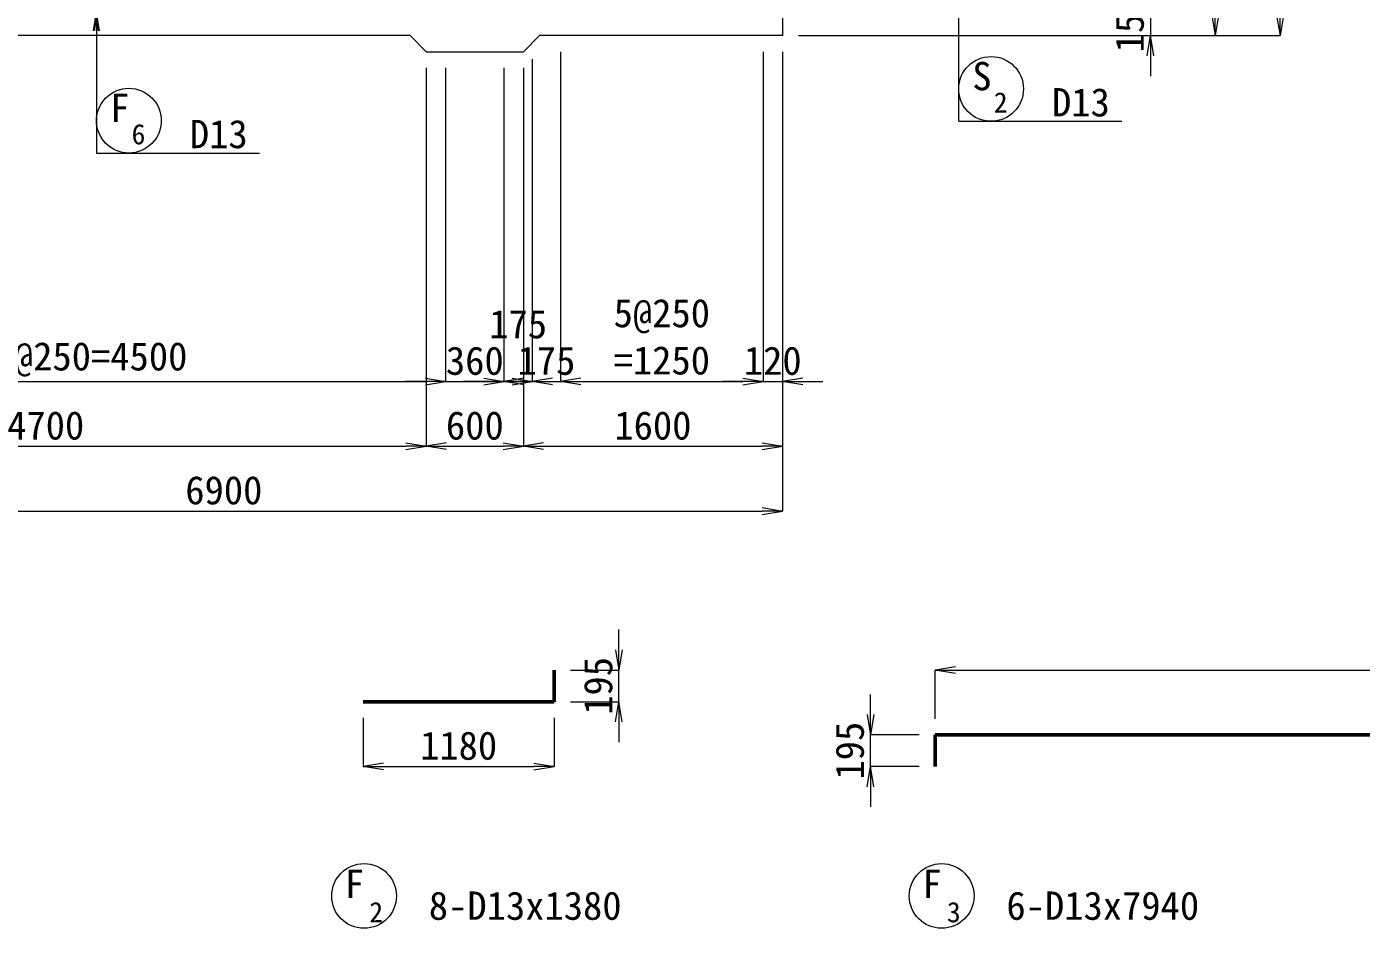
# Model space of a CAD drawing. Header units: millimetres. Extents: x 169470 to 758170, y -17820 to 11880.
# Drawn here: x 441217 to 449460, y -4589 to 981 of the extents above; entities that cross this region are included whole.
import ezdxf
from ezdxf.enums import TextEntityAlignment as Align

# ---------------------------------------------------------------- set-up
doc = ezdxf.new("R2010")
doc.units = ezdxf.units.MM
doc.header["$LTSCALE"] = 50
doc.header["$PDSIZE"] = 300
doc.layers.get('Defpoints').update_dxf_attribs({"color": 151})
for name, color, linetype, lineweight in [('D-BGD', 7, 'Continuous', 13), ('D-STR', 1, 'Continuous', 50), ('D-STR-DIM', 7, 'Continuous', 13), ('D-STR-HTXT', 7, 'Continuous', 13), ('D-STR-TXT', 7, 'Continuous', 13)]:
    doc.layers.add(name, color=color, linetype=linetype, lineweight=lineweight)
doc.styles.add('MS ゴシック', font='MS Gothic.ttf')
doc.styles.add('YOKO_GOTHIC', font='MS Gothic.ttf')
doc.dimstyles.new('DIM-50', dxfattribs={"dimscale": 50, "dimtxt": 3.5, "dimasz": 2.5, "dimexe": 0, "dimexo": 2, "dimgap": 0.8, "dimtad": 1, "dimdec": 0, "dimzin": 1, "dimdsep": 46, "dimtxsty": 'MS ゴシック', "dimblk": 'OPEN', "dimcen": 0.1, "dimclrd": 256, "dimclre": 256, "dimclrt": 256, "dimaunit": 1, "dimadec": 3, "dimazin": 0, "dimtfac": 1, "dimtdec": 0, "dimtix": 1, "dimtmove": 2, "dimatfit": 3, "dimldrblk": 'OPEN', "dimfxl": 1, "dimlwd": -1, "dimlwe": -1, "dimarcsym": 2})
doc.dimstyles.new('S50', dxfattribs={"dimscale": 50, "dimtxt": 3.5, "dimasz": 2, "dimexe": 1, "dimexo": 1, "dimgap": 1, "dimtad": 1, "dimdec": 0, "dimzin": 1, "dimdsep": 46, "dimtxsty": 'YOKO_GOTHIC', "dimblk": 'OPEN', "dimcen": 0, "dimclrd": 256, "dimclre": 256, "dimclrt": 256, "dimaunit": 1, "dimadec": 3, "dimazin": 0, "dimtfac": 1, "dimtdec": 0, "dimtix": 1, "dimtmove": 2, "dimatfit": 3, "dimldrblk": 'OPEN', "dimfxl": 1, "dimlwd": -1, "dimlwe": -1, "dimarcsym": 0})

# ---------------------------------------------------------------- blocks, each defined once
blk = doc.blocks.new('_Open')
at = {"color": 0, "linetype": 'ByBlock', "lineweight": -2}
for p, q in [((-1, 0.167), (0, 0)), ((-1, -0.167), (0, 0)), ((0, 0), (-1, 0))]:
    blk.add_line(p, q, dxfattribs=at)
blk = doc.blocks.new('*D1788')
at = {"layer": 'D-STR-DIM', "transparency": 16777216}
for p, q in [((448157.5, 1200.8), (448157.5, 1325.8)), ((445984.6, 1075.8), (448157.5, 1075.8)), ((448157.5, 1075.8), (448157.5, 925.8)), ((445984.6, 925.8), (448157.5, 925.8)), ((448157.5, 800.8), (448157.5, 675.8))]:
    blk.add_line(p, q, dxfattribs=at)
at = {"layer": 'Defpoints', "color": 0, "transparency": 16777216}
for p in [(445884.6, 1075.8), (445884.6, 925.8), (448157.5, 925.8)]:
    blk.add_point(p, dxfattribs=at)
at = {"layer": 'D-STR-DIM', "transparency": 16777216, "xscale": 125, "yscale": 125, "zscale": 125}
for p, rotation in [((448157.5, 1075.8), 270), ((448157.5, 925.8), 90)]:
    blk.add_blockref('_Open', p, dxfattribs=dict(at, rotation=rotation))
at = {"layer": 'D-STR-DIM', "transparency": 16777216, "insert": (448030, 1000.8), "char_height": 175, "attachment_point": 5, "rotation": 90, "style": 'YOKO_GOTHIC'}
blk.add_mtext('150', dxfattribs=at)
blk = doc.blocks.new('*D1790')
at = {"layer": 'D-STR-DIM', "transparency": 16777216}
for p, q in [((445984.6, 2225.8), (448557.5, 2225.8)), ((448557.5, 2100.8), (448557.5, 1050.8)), ((445984.6, 925.8), (448557.5, 925.8))]:
    blk.add_line(p, q, dxfattribs=at)
at = {"layer": 'Defpoints', "color": 0, "transparency": 16777216}
for p in [(445884.6, 2225.8), (445884.6, 925.8), (448557.5, 925.8)]:
    blk.add_point(p, dxfattribs=at)
at = {"layer": 'D-STR-DIM', "transparency": 16777216, "xscale": 125, "yscale": 125, "zscale": 125}
for p, rotation in [((448557.5, 2225.8), 90), ((448557.5, 925.8), 270)]:
    blk.add_blockref('_Open', p, dxfattribs=dict(at, rotation=rotation))
at = {"layer": 'D-STR-DIM', "transparency": 16777216, "insert": (448430, 1575.8), "char_height": 175, "attachment_point": 5, "rotation": 90, "style": 'YOKO_GOTHIC'}
blk.add_mtext('1300', dxfattribs=at)
blk = doc.blocks.new('*D219')
at = {"layer": 'D-STR-DIM', "transparency": 16777216}
for p, q in [((444384.6, 4325.8), (448957.5, 4325.8)), ((448957.5, 4200.8), (448957.5, 1050.8)), ((445984.6, 925.8), (448957.5, 925.8))]:
    blk.add_line(p, q, dxfattribs=at)
at = {"layer": 'Defpoints', "color": 0, "transparency": 16777216}
for p in [(444284.6, 4325.8), (445884.6, 925.8), (448957.5, 925.8)]:
    blk.add_point(p, dxfattribs=at)
at = {"layer": 'D-STR-DIM', "transparency": 16777216, "xscale": 125, "yscale": 125, "zscale": 125}
for p, rotation in [((448957.5, 4325.8), 90), ((448957.5, 925.8), 270)]:
    blk.add_blockref('_Open', p, dxfattribs=dict(at, rotation=rotation))
at = {"layer": 'D-STR-DIM', "transparency": 16777216, "insert": (448830, 2625.8), "char_height": 175, "attachment_point": 5, "rotation": 90, "style": 'YOKO_GOTHIC'}
blk.add_mtext('3400', dxfattribs=at)
blk = doc.blocks.new('*D231')
at = {"layer": 'D-STR-DIM', "transparency": 16777216}
for p, q in [((443584.6, 4325.8), (436895.8, 4325.8)), ((436895.8, 4200.8), (436895.8, 1050.8)), ((438884.4, 925.8), (436895.8, 925.8))]:
    blk.add_line(p, q, dxfattribs=at)
at = {"layer": 'Defpoints', "color": 0, "transparency": 16777216}
for p in [(443684.6, 4325.8), (436895.8, 925.8), (438984.4, 925.8)]:
    blk.add_point(p, dxfattribs=at)
at = {"layer": 'D-STR-DIM', "transparency": 16777216, "xscale": 125, "yscale": 125, "zscale": 125}
for p, rotation in [((436895.8, 4325.8), 90), ((436895.8, 925.8), 270)]:
    blk.add_blockref('_Open', p, dxfattribs=dict(at, rotation=rotation))
at = {"layer": 'D-STR-DIM', "transparency": 16777216, "insert": (436768.3, 2625.8), "char_height": 175, "attachment_point": 5, "rotation": 90, "style": 'YOKO_GOTHIC'}
blk.add_mtext('3400', dxfattribs=at)
blk = doc.blocks.new('*D232')
at = {"layer": 'D-STR-DIM', "transparency": 16777216}
for p, q in [((438984.4, 825.8), (438984.4, -2011.4)), ((445884.6, 825.8), (445884.6, -2011.4)), ((439109.4, -2011.4), (445759.6, -2011.4))]:
    blk.add_line(p, q, dxfattribs=at)
at = {"layer": 'Defpoints', "color": 0, "transparency": 16777216}
for p in [(438984.4, 925.8), (445884.6, 925.8), (445884.6, -2011.4)]:
    blk.add_point(p, dxfattribs=at)
at = {"layer": 'D-STR-DIM', "transparency": 16777216, "xscale": 125, "yscale": 125, "zscale": 125, "rotation": 180}
blk.add_blockref('_Open', (438984.4, -2011.4), dxfattribs=at)
at = {"layer": 'D-STR-DIM', "transparency": 16777216, "xscale": 125, "yscale": 125, "zscale": 125}
blk.add_blockref('_Open', (445884.6, -2011.4), dxfattribs=at)
at = {"layer": 'D-STR-DIM', "transparency": 16777216, "insert": (442434.5, -1883.9), "char_height": 175, "attachment_point": 5, "style": 'YOKO_GOTHIC'}
blk.add_mtext('6900', dxfattribs=at)
blk = doc.blocks.new('*D233')
at = {"layer": 'D-STR-DIM', "transparency": 16777216}
for p, q in [((438984.4, 825.8), (438984.4, -1611.4)), ((443684.6, 725.8), (443684.6, -1611.4)), ((439109.4, -1611.4), (443559.6, -1611.4))]:
    blk.add_line(p, q, dxfattribs=at)
at = {"layer": 'Defpoints', "color": 0, "transparency": 16777216}
for p in [(438984.4, 925.8), (443684.6, 825.8), (443684.6, -1611.4)]:
    blk.add_point(p, dxfattribs=at)
at = {"layer": 'D-STR-DIM', "transparency": 16777216, "xscale": 125, "yscale": 125, "zscale": 125, "rotation": 180}
blk.add_blockref('_Open', (438984.4, -1611.4), dxfattribs=at)
at = {"layer": 'D-STR-DIM', "transparency": 16777216, "xscale": 125, "yscale": 125, "zscale": 125}
blk.add_blockref('_Open', (443684.6, -1611.4), dxfattribs=at)
at = {"layer": 'D-STR-DIM', "transparency": 16777216, "insert": (441334.5, -1483.9), "char_height": 175, "attachment_point": 5, "style": 'YOKO_GOTHIC'}
blk.add_mtext('4700', dxfattribs=at)
blk = doc.blocks.new('*D234')
at = {"layer": 'D-STR-DIM', "transparency": 16777216}
for p, q in [((443684.6, 725.8), (443684.6, -1611.4)), ((444284.6, 725.8), (444284.6, -1611.4)), ((443809.6, -1611.4), (444159.6, -1611.4))]:
    blk.add_line(p, q, dxfattribs=at)
at = {"layer": 'Defpoints', "color": 0, "transparency": 16777216}
for p in [(443684.6, 825.8), (444284.6, 825.8), (444284.6, -1611.4)]:
    blk.add_point(p, dxfattribs=at)
at = {"layer": 'D-STR-DIM', "transparency": 16777216, "xscale": 125, "yscale": 125, "zscale": 125, "rotation": 180}
blk.add_blockref('_Open', (443684.6, -1611.4), dxfattribs=at)
at = {"layer": 'D-STR-DIM', "transparency": 16777216, "xscale": 125, "yscale": 125, "zscale": 125}
blk.add_blockref('_Open', (444284.6, -1611.4), dxfattribs=at)
at = {"layer": 'D-STR-DIM', "transparency": 16777216, "insert": (443984.6, -1483.9), "char_height": 175, "attachment_point": 5, "style": 'YOKO_GOTHIC'}
blk.add_mtext('600', dxfattribs=at)
blk = doc.blocks.new('*D235')
at = {"layer": 'D-STR-DIM', "transparency": 16777216}
for p, q in [((445884.6, 825.8), (445884.6, -1611.4)), ((444284.6, 725.8), (444284.6, -1611.4)), ((444409.6, -1611.4), (445759.6, -1611.4))]:
    blk.add_line(p, q, dxfattribs=at)
at = {"layer": 'Defpoints', "color": 0, "transparency": 16777216}
for p in [(445884.6, 925.8), (444284.6, 825.8), (445884.6, -1611.4)]:
    blk.add_point(p, dxfattribs=at)
at = {"layer": 'D-STR-DIM', "transparency": 16777216, "xscale": 125, "yscale": 125, "zscale": 125, "rotation": 180}
blk.add_blockref('_Open', (444284.6, -1611.4), dxfattribs=at)
at = {"layer": 'D-STR-DIM', "transparency": 16777216, "xscale": 125, "yscale": 125, "zscale": 125}
blk.add_blockref('_Open', (445884.6, -1611.4), dxfattribs=at)
at = {"layer": 'D-STR-DIM', "transparency": 16777216, "insert": (445084.6, -1483.9), "char_height": 175, "attachment_point": 5, "style": 'YOKO_GOTHIC'}
blk.add_mtext('1600', dxfattribs=at)
blk = doc.blocks.new('*D238')
at = {"layer": 'D-STR-DIM', "transparency": 16777216}
for p, q in [((439304.6, 825.8), (439304.6, -1211.4)), ((443804.6, 725.8), (443804.6, -1211.4)), ((439429.6, -1211.4), (443679.6, -1211.4))]:
    blk.add_line(p, q, dxfattribs=at)
at = {"layer": 'Defpoints', "color": 0, "transparency": 16777216}
for p in [(439304.6, 925.8), (443804.6, 825.8), (443804.6, -1211.4)]:
    blk.add_point(p, dxfattribs=at)
at = {"layer": 'D-STR-DIM', "transparency": 16777216, "xscale": 125, "yscale": 125, "zscale": 125, "rotation": 180}
blk.add_blockref('_Open', (439304.6, -1211.4), dxfattribs=at)
at = {"layer": 'D-STR-DIM', "transparency": 16777216, "xscale": 125, "yscale": 125, "zscale": 125}
blk.add_blockref('_Open', (443804.6, -1211.4), dxfattribs=at)
at = {"layer": 'D-STR-DIM', "transparency": 16777216, "insert": (441554.6, -1074.6), "char_height": 175, "attachment_point": 5, "style": 'YOKO_GOTHIC'}
blk.add_mtext('18@250=4500', dxfattribs=at)
blk = doc.blocks.new('*D239')
at = {"layer": 'D-STR-DIM', "transparency": 16777216}
for p, q in [((443804.6, 725.8), (443804.6, -1211.4)), ((444164.6, 725.8), (444164.6, -1211.4)), ((443679.6, -1211.4), (443554.6, -1211.4)), ((443804.6, -1211.4), (444164.6, -1211.4)), ((444289.6, -1211.4), (444414.6, -1211.4))]:
    blk.add_line(p, q, dxfattribs=at)
at = {"layer": 'Defpoints', "color": 0, "transparency": 16777216}
for p in [(443804.6, 825.8), (444164.6, 825.8), (444164.6, -1211.4)]:
    blk.add_point(p, dxfattribs=at)
at = {"layer": 'D-STR-DIM', "transparency": 16777216, "xscale": 125, "yscale": 125, "zscale": 125}
blk.add_blockref('_Open', (443804.6, -1211.4), dxfattribs=at)
at = {"layer": 'D-STR-DIM', "transparency": 16777216, "xscale": 125, "yscale": 125, "zscale": 125, "rotation": 180}
blk.add_blockref('_Open', (444164.6, -1211.4), dxfattribs=at)
at = {"layer": 'D-STR-DIM', "transparency": 16777216, "insert": (443984.6, -1083.9), "char_height": 175, "attachment_point": 5, "style": 'YOKO_GOTHIC'}
blk.add_mtext('360', dxfattribs=at)
blk = doc.blocks.new('*D240')
at = {"layer": 'D-STR-DIM', "transparency": 16777216}
for p, q in [((444339.6, 780.8), (444339.6, -1211.4)), ((444164.6, 725.8), (444164.6, -1211.4)), ((444039.6, -1211.4), (443914.6, -1211.4)), ((444164.6, -1211.4), (444339.6, -1211.4)), ((444464.6, -1211.4), (444589.6, -1211.4))]:
    blk.add_line(p, q, dxfattribs=at)
at = {"layer": 'Defpoints', "color": 0, "transparency": 16777216}
for p in [(444164.6, 825.8), (444339.6, 880.8), (444339.6, -1211.4)]:
    blk.add_point(p, dxfattribs=at)
at = {"layer": 'D-STR-DIM', "transparency": 16777216, "xscale": 125, "yscale": 125, "zscale": 125}
blk.add_blockref('_Open', (444164.6, -1211.4), dxfattribs=at)
at = {"layer": 'D-STR-DIM', "transparency": 16777216, "xscale": 125, "yscale": 125, "zscale": 125, "rotation": 180}
blk.add_blockref('_Open', (444339.6, -1211.4), dxfattribs=at)
at = {"layer": 'D-STR-DIM', "transparency": 16777216, "insert": (444252.1, -858.1), "char_height": 175, "attachment_point": 5, "style": 'YOKO_GOTHIC'}
blk.add_mtext('175', dxfattribs=at)
blk = doc.blocks.new('*D241')
at = {"layer": 'D-STR-DIM', "transparency": 16777216}
for p, q in [((444514.6, 825.8), (444514.6, -1211.4)), ((444339.6, 780.8), (444339.6, -1211.4)), ((444214.6, -1211.4), (444089.6, -1211.4)), ((444339.6, -1211.4), (444514.6, -1211.4)), ((444639.6, -1211.4), (444764.6, -1211.4))]:
    blk.add_line(p, q, dxfattribs=at)
at = {"layer": 'Defpoints', "color": 0, "transparency": 16777216}
for p in [(444514.6, 925.8), (444339.6, 880.8), (444514.6, -1211.4)]:
    blk.add_point(p, dxfattribs=at)
at = {"layer": 'D-STR-DIM', "transparency": 16777216, "xscale": 125, "yscale": 125, "zscale": 125}
blk.add_blockref('_Open', (444339.6, -1211.4), dxfattribs=at)
at = {"layer": 'D-STR-DIM', "transparency": 16777216, "xscale": 125, "yscale": 125, "zscale": 125, "rotation": 180}
blk.add_blockref('_Open', (444514.6, -1211.4), dxfattribs=at)
at = {"layer": 'D-STR-DIM', "transparency": 16777216, "insert": (444427.1, -1083.9), "char_height": 175, "attachment_point": 5, "style": 'YOKO_GOTHIC'}
blk.add_mtext('175', dxfattribs=at)
blk = doc.blocks.new('*D242')
at = {"layer": 'D-STR-DIM', "transparency": 16777216}
for p, q in [((444514.6, 825.8), (444514.6, -1211.4)), ((445764.6, 825.8), (445764.6, -1211.4)), ((444639.6, -1211.4), (445639.6, -1211.4))]:
    blk.add_line(p, q, dxfattribs=at)
at = {"layer": 'Defpoints', "color": 0, "transparency": 16777216}
for p in [(444514.6, 925.8), (445764.6, 925.8), (445764.6, -1211.4)]:
    blk.add_point(p, dxfattribs=at)
at = {"layer": 'D-STR-DIM', "transparency": 16777216, "xscale": 125, "yscale": 125, "zscale": 125, "rotation": 180}
blk.add_blockref('_Open', (444514.6, -1211.4), dxfattribs=at)
at = {"layer": 'D-STR-DIM', "transparency": 16777216, "xscale": 125, "yscale": 125, "zscale": 125}
blk.add_blockref('_Open', (445764.6, -1211.4), dxfattribs=at)
at = {"layer": 'D-STR-DIM', "transparency": 16777216, "insert": (445139.6, -935.9), "char_height": 175, "attachment_point": 5, "style": 'YOKO_GOTHIC'}
blk.add_mtext('5@250\\P=1250', dxfattribs=at)
blk = doc.blocks.new('*D243')
at = {"layer": 'D-STR-DIM', "transparency": 16777216}
for p, q in [((445764.6, 825.8), (445764.6, -1211.4)), ((445884.6, 825.8), (445884.6, -1211.4)), ((445639.6, -1211.4), (445514.6, -1211.4)), ((445764.6, -1211.4), (445884.6, -1211.4)), ((446009.6, -1211.4), (446134.6, -1211.4))]:
    blk.add_line(p, q, dxfattribs=at)
at = {"layer": 'Defpoints', "color": 0, "transparency": 16777216}
for p in [(445764.6, 925.8), (445884.6, 925.8), (445884.6, -1211.4)]:
    blk.add_point(p, dxfattribs=at)
at = {"layer": 'D-STR-DIM', "transparency": 16777216, "xscale": 125, "yscale": 125, "zscale": 125}
blk.add_blockref('_Open', (445764.6, -1211.4), dxfattribs=at)
at = {"layer": 'D-STR-DIM', "transparency": 16777216, "xscale": 125, "yscale": 125, "zscale": 125, "rotation": 180}
blk.add_blockref('_Open', (445884.6, -1211.4), dxfattribs=at)
at = {"layer": 'D-STR-DIM', "transparency": 16777216, "insert": (445824.6, -1083.9), "char_height": 175, "attachment_point": 5, "style": 'YOKO_GOTHIC'}
blk.add_mtext('120', dxfattribs=at)
blk = doc.blocks.new('*D654')
at = {"layer": 'D-STR-DIM', "transparency": 16777216}
for p, q in [((443294.7, -3289.3), (443294.7, -3589.3)), ((444474.7, -3289.3), (444474.7, -3589.3)), ((443419.7, -3589.3), (444349.7, -3589.3))]:
    blk.add_line(p, q, dxfattribs=at)
at = {"layer": 'Defpoints', "color": 0, "transparency": 16777216}
for p in [(443294.7, -3189.3), (444474.7, -3189.3), (444474.7, -3589.3)]:
    blk.add_point(p, dxfattribs=at)
at = {"layer": 'D-STR-DIM', "transparency": 16777216, "xscale": 125, "yscale": 125, "zscale": 125, "rotation": 180}
blk.add_blockref('_Open', (443294.7, -3589.3), dxfattribs=at)
at = {"layer": 'D-STR-DIM', "transparency": 16777216, "xscale": 125, "yscale": 125, "zscale": 125}
blk.add_blockref('_Open', (444474.7, -3589.3), dxfattribs=at)
at = {"layer": 'D-STR-DIM', "transparency": 16777216, "insert": (443884.7, -3461.8), "char_height": 175, "attachment_point": 5, "style": 'MS ゴシック'}
blk.add_mtext('1180', dxfattribs=at)
blk = doc.blocks.new('*D658')
at = {"layer": 'D-STR-DIM', "transparency": 16777216}
for p, q in [((446828.7, -3294.3), (446828.7, -2994.3)), ((446953.7, -2994.3), (453389.7, -2994.3)), ((453514.7, -3294.3), (453514.7, -2994.3))]:
    blk.add_line(p, q, dxfattribs=at)
at = {"layer": 'Defpoints', "color": 0, "transparency": 16777216}
for p in [(453514.7, -2994.3), (446828.7, -3394.3), (453514.7, -3394.3)]:
    blk.add_point(p, dxfattribs=at)
at = {"layer": 'D-STR-DIM', "transparency": 16777216, "xscale": 125, "yscale": 125, "zscale": 125, "rotation": 180}
blk.add_blockref('_Open', (446828.7, -2994.3), dxfattribs=at)
at = {"layer": 'D-STR-DIM', "transparency": 16777216, "xscale": 125, "yscale": 125, "zscale": 125}
blk.add_blockref('_Open', (453514.7, -2994.3), dxfattribs=at)
at = {"layer": 'D-STR-DIM', "transparency": 16777216, "insert": (450171.7, -2866.8), "char_height": 175, "attachment_point": 5, "style": 'MS ゴシック'}
blk.add_mtext('6686', dxfattribs=at)
blk = doc.blocks.new('*D667')
at = {"layer": 'D-STR-DIM', "transparency": 16777216}
for p, q in [((444874.7, -2869.3), (444874.7, -2744.3)), ((444574.7, -2994.3), (444874.7, -2994.3)), ((444874.7, -3189.3), (444874.7, -2994.3)), ((444574.7, -3189.3), (444874.7, -3189.3)), ((444874.7, -3314.3), (444874.7, -3439.3))]:
    blk.add_line(p, q, dxfattribs=at)
at = {"layer": 'Defpoints', "color": 0, "transparency": 16777216}
for p in [(444474.7, -2994.3), (444874.7, -2994.3), (444474.7, -3189.3)]:
    blk.add_point(p, dxfattribs=at)
at = {"layer": 'D-STR-DIM', "transparency": 16777216, "xscale": 125, "yscale": 125, "zscale": 125}
for p, rotation in [((444874.7, -2994.3), 270), ((444874.7, -3189.3), 90)]:
    blk.add_blockref('_Open', p, dxfattribs=dict(at, rotation=rotation))
at = {"layer": 'D-STR-DIM', "transparency": 16777216, "insert": (444747.2, -3091.8), "char_height": 175, "attachment_point": 5, "rotation": 90, "style": 'MS ゴシック'}
blk.add_mtext('195', dxfattribs=at)
blk = doc.blocks.new('*D670')
at = {"layer": 'D-STR-DIM', "transparency": 16777216}
for p, q in [((446428.7, -3269.3), (446428.7, -3144.3)), ((446728.7, -3394.3), (446428.7, -3394.3)), ((446428.7, -3589.3), (446428.7, -3394.3)), ((446728.7, -3589.3), (446428.7, -3589.3)), ((446428.7, -3714.3), (446428.7, -3839.3))]:
    blk.add_line(p, q, dxfattribs=at)
at = {"layer": 'Defpoints', "color": 0, "transparency": 16777216}
for p in [(446428.7, -3394.3), (446828.7, -3394.3), (446828.7, -3589.3)]:
    blk.add_point(p, dxfattribs=at)
at = {"layer": 'D-STR-DIM', "transparency": 16777216, "xscale": 125, "yscale": 125, "zscale": 125}
for p, rotation in [((446428.7, -3394.3), 270), ((446428.7, -3589.3), 90)]:
    blk.add_blockref('_Open', p, dxfattribs=dict(at, rotation=rotation))
at = {"layer": 'D-STR-DIM', "transparency": 16777216, "insert": (446301.2, -3491.8), "char_height": 175, "attachment_point": 5, "rotation": 90, "style": 'MS ゴシック'}
blk.add_mtext('195', dxfattribs=at)

msp = doc.modelspace()

# ---------------------------------------------------------------- linework, layer by layer
at = {"layer": 'D-BGD'}
for p, q in [((445884.65, 2225.79), (445884.65, 925.79)), ((443584.65, 925.79), (438984.35, 925.79)), ((445884.65, 925.79), (444384.65, 925.79))]:
    msp.add_line(p, q, dxfattribs=at)
msp.add_lwpolyline([(443584.65, 925.79), (443684.65, 825.79), (444284.65, 825.79), (444384.65, 925.79)], dxfattribs=at)
at = {"layer": 'D-STR'}
for p, q in [((444474.65, -3189.3), (444474.65, -2994.3)), ((443294.65, -3189.3), (444474.65, -3189.3)), ((446828.67, -3589.3), (446828.67, -3394.3)), ((446828.67, -3394.3), (453514.67, -3394.3))]:
    msp.add_line(p, q, dxfattribs=at)
at = {"layer": 'D-STR-HTXT'}
for p, q in [((446973.04, 396.35), (446973.04, 1590.79)), ((446973.04, 396.35), (447979.6, 396.35)), ((441648.17, 200.23), (442654.73, 200.23))]:
    msp.add_line(p, q, dxfattribs=at)
for centre in [(447173.04, 596.35), (441848.17, 400.23), (443300.69, -4389.3), (446867.72, -4389.3)]:
    msp.add_circle(centre, 200, dxfattribs=at)

# ---------------------------------------------------------------- texts
at = {"layer": 'D-STR-TXT', "style": 'YOKO_GOTHIC'}
for s, height, p in [('S', 175, (447116.77, 588.04)), ('F', 175, (441791.89, 391.92)), ('2', 125, (447232.43, 450.23)), ('6', 125, (441907.55, 254.11))]:
    msp.add_text(s, height=height, dxfattribs=at).set_placement(p, align=Align.CENTER)
for p in [(447549.56, 426.35), (442224.69, 230.23)]:
    msp.add_text('D13', height=175, dxfattribs=at).set_placement(p)
for s, height, p in [('F ', 175, (443300.69, -4314.3)), ('F ', 175, (446867.72, -4314.3)), ('2', 125, (443375.69, -4489.3)), ('3', 125, (446942.72, -4489.3))]:
    msp.add_text(s, height=height, dxfattribs=at).set_placement(p, align=Align.MIDDLE_CENTER)
for s, p in [('8-D13x1380', (443700.69, -4589.3)), ('6-D13x7940', (447267.72, -4589.3))]:
    msp.add_text(s, height=175, dxfattribs=at).set_placement(p, align=Align.BOTTOM_LEFT)

# ---------------------------------------------------------------- dimensions: what is measured, and where the dimension line sits
at = {"layer": 'D-STR-DIM'}
for base, p1, p2, picture, middle in [((436895.85, 925.79), (443684.65, 4325.79), (438984.35, 925.79), '*D231', (436768.35, 2625.79)), ((448957.47, 925.79), (444284.65, 4325.79), (445884.65, 925.79), '*D219', (448829.97, 2625.79)), ((448557.47, 925.79), (445884.65, 2225.79), (445884.65, 925.79), '*D1790', (448429.97, 1575.79)), ((448157.47, 925.79), (445884.65, 1075.79), (445884.65, 925.79), '*D1788', (448029.97, 1000.79))]:
    dim = msp.add_linear_dim(base=base, p1=p1, p2=p2, angle=90, dimstyle='DIM-50', override={"dimtxsty": 'YOKO_GOTHIC'}, dxfattribs=at)
    dim.commit()
    dim.dimension.update_dxf_attribs({"geometry": picture, "text_midpoint": middle})
for base, p1, p2, picture, middle in [((445884.65, -2011.42), (438984.35, 925.79), (445884.65, 925.79), '*D232', (442434.5, -1883.92)), ((443684.65, -1611.42), (438984.35, 925.79), (443684.65, 825.79), '*D233', (441334.5, -1483.92)), ((444514.65, -1211.42), (444339.65, 880.79), (444514.65, 925.79), '*D241', (444427.15, -1083.92)), ((445884.65, -1611.42), (444284.65, 825.79), (445884.65, 925.79), '*D235', (445084.65, -1483.92)), ((445884.65, -1211.42), (445764.65, 925.79), (445884.65, 925.79), '*D243', (445824.65, -1083.92)), ((444164.65, -1211.42), (443804.65, 825.79), (444164.65, 825.79), '*D239', (443984.65, -1083.92)), ((444284.65, -1611.42), (443684.65, 825.79), (444284.65, 825.79), '*D234', (443984.65, -1483.92))]:
    dim = msp.add_linear_dim(base=base, p1=p1, p2=p2, dimstyle='DIM-50', override={"dimtxsty": 'YOKO_GOTHIC'}, dxfattribs=at)
    dim.commit()
    dim.dimension.update_dxf_attribs({"geometry": picture, "text_midpoint": middle})
for base, p1, p2, text, picture, middle in [((443804.65, -1211.42), (439304.65, 925.79), (443804.65, 825.79), '18@250=<>', '*D238', (441554.65, -1074.59)), ((445764.65, -1211.42), (444514.65, 925.79), (445764.65, 925.79), '5@250\\P=<>', '*D242', (445139.65, -935.86))]:
    dim = msp.add_linear_dim(base=base, p1=p1, p2=p2, text=text, dimstyle='DIM-50', override={"dimtxsty": 'YOKO_GOTHIC'}, dxfattribs=at)
    dim.commit()
    dim.dimension.update_dxf_attribs({"geometry": picture, "text_midpoint": middle})
dim = msp.add_linear_dim(base=(444339.65, -1211.42), p1=(444164.65, 825.79), p2=(444339.65, 880.79), dimstyle='DIM-50', override={"dimtxsty": 'YOKO_GOTHIC'}, dxfattribs=at)
dim.commit()
dim.dimension.update_dxf_attribs({"geometry": '*D240', "text_midpoint": (444252.15, -858.08), "dimtype": 160})
for base, p1, p2, picture, middle in [((444874.65, -2994.3), (444474.65, -3189.3), (444474.65, -2994.3), '*D667', (444747.15, -3091.8)), ((446428.67, -3394.3), (446828.67, -3589.3), (446828.67, -3394.3), '*D670', (446301.17, -3491.8))]:
    dim = msp.add_linear_dim(base=base, p1=p1, p2=p2, angle=90, dimstyle='DIM-50', dxfattribs=at)
    dim.commit()
    dim.dimension.update_dxf_attribs({"geometry": picture, "text_midpoint": middle})
for base, p1, p2, picture, middle in [((453514.67, -2994.3), (446828.67, -3394.3), (453514.67, -3394.3), '*D658', (450171.67, -2866.8)), ((444474.65, -3589.3), (443294.65, -3189.3), (444474.65, -3189.3), '*D654', (443884.65, -3461.8))]:
    dim = msp.add_linear_dim(base=base, p1=p1, p2=p2, dimstyle='DIM-50', dxfattribs=at)
    dim.commit()
    dim.dimension.update_dxf_attribs({"geometry": picture, "text_midpoint": middle})

# ---------------------------------------------------------------- leaders
at = {"layer": 'D-STR-HTXT'}
msp.add_leader([(441648.17, 1055.79), (441648.17, 200.23)], dimstyle='S50', dxfattribs=at)

doc.saveas('drawing.dxf')
